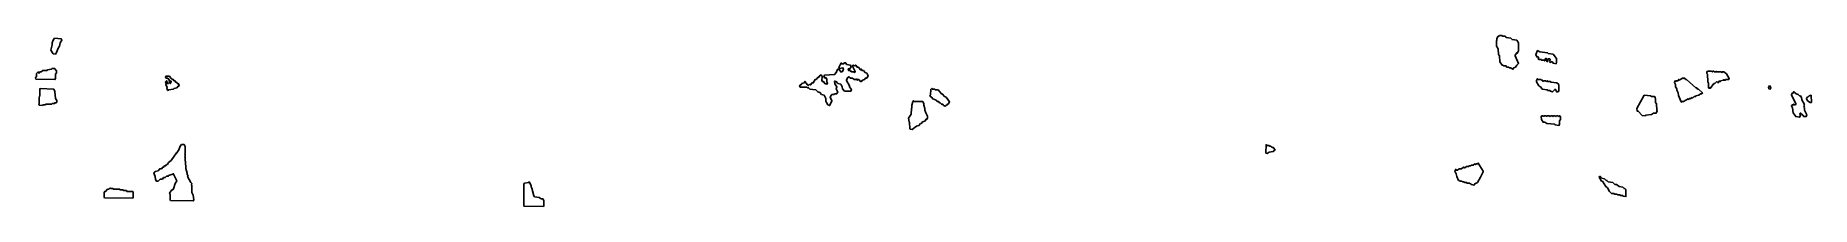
# Model space of a CAD drawing. Header units: millimetres. Extents: x 0 to 7085, y 0 to 682.
import ezdxf

# ---------------------------------------------------------------- set-up
doc = ezdxf.new("R2010")
doc.units = ezdxf.units.MM
doc.layers.add('Y', color=7, linetype='Continuous')

msp = doc.modelspace()

# ---------------------------------------------------------------- linework, layer by layer
at = {"layer": 'Y'}
for points in [[(70, 609.2), (61.7, 623), (66.7, 644.9), (66.7, 653.2), (70, 664.1), (75.9, 671), (102.7, 668.3), (105.2, 664.1), (98.5, 653.1), (95.2, 639.4), (88.5, 628.5), (85.2, 617.5), (79.3, 607.8), (70, 609.2)], [(5879.2, 553.1), (5877.6, 555.8), (5869.2, 555.8), (5865.9, 561.3), (5855.9, 561.3), (5854.2, 564), (5850.9, 564), (5841.7, 576.4), (5840, 601.1), (5836.7, 606.6), (5835, 628.5), (5828.3, 639.4), (5828.3, 661.4), (5830, 664.1), (5830, 669.6), (5835.9, 679.2), (5839.2, 679.2), (5840.9, 682), (5851, 682), (5852.7, 679.2), (5862.7, 679.2), (5867.7, 673.8), (5886, 671), (5891, 665.6), (5909.3, 662.8), (5916.9, 653.2), (5916.9, 620.3), (5910.9, 610.5), (5909.3, 613.2), (5903.5, 603.8), (5903.5, 601.1), (5916.9, 571), (5909.4, 564.1), (5904.3, 555.9), (5897.7, 553.1), (5894.3, 547.6), (5884.2, 553.1), (5879.2, 553.1)], [(3160.9, 405.3), (3155, 414.9), (3153.3, 420.4), (3153.3, 431.3), (3145.9, 443.6), (3135.9, 446.3), (3129.2, 454.5), (3120.9, 457.3), (3112.6, 465.5), (3089.2, 468.2), (3084.2, 473.7), (3079.2, 473.7), (3077.6, 476.4), (3050.9, 476.4), (3048.3, 480.6), (3050.9, 484.8), (3054.2, 484.8), (3057.5, 490.3), (3065.9, 493), (3069.3, 498.6), (3079.3, 484.8), (3082.7, 484.8), (3084.3, 482.2), (3089.3, 487.6), (3092.6, 484.9), (3097.6, 493.1), (3102.6, 493.1), (3110.9, 506.7), (3114.2, 506.7), (3120.9, 515), (3124.2, 515), (3130.9, 523.2), (3136, 523.2), (3138.5, 519), (3136.9, 502.6), (3139.3, 498.5), (3144.3, 498.5), (3149.3, 490.3), (3157.6, 487.6), (3160, 491.6), (3156.7, 497), (3156.7, 508), (3152.6, 514.7), (3149.2, 512), (3145, 519), (3147.6, 523.2), (3187.6, 525.9), (3195, 535.4), (3195, 538.2), (3200.9, 547.8), (3207.7, 545.1), (3212.7, 536.9), (3217.6, 536.9), (3223.3, 546.4), (3220.9, 553.1), (3207.6, 550.3), (3205, 554.6), (3214.3, 572.6), (3216, 569.7), (3224.2, 569.7), (3225.9, 572.5), (3232.7, 572.5), (3236, 567), (3251, 564.2), (3253.6, 557.3), (3247.6, 547.6), (3244.3, 550.3), (3241.9, 546.4), (3244.3, 542.4), (3247.6, 545.1), (3251, 539.6), (3254.3, 539.6), (3256, 536.9), (3266, 536.9), (3267.6, 534.2), (3270, 538.1), (3260, 560), (3262.6, 564.3), (3269.3, 561.5), (3272.6, 564.3), (3277.7, 556), (3282.7, 556), (3291, 545.1), (3294.3, 547.9), (3297.7, 542.3), (3302.7, 542.3), (3309.3, 534.1), (3316, 531.4), (3321.9, 521.7), (3316, 512), (3311, 512), (3307.7, 506.6), (3299.3, 503.8), (3295.9, 498.2), (3294.2, 501), (3290.9, 498.3), (3284.2, 506.5), (3281, 506.5), (3279.3, 503.7), (3275.9, 509.2), (3274.3, 506.5), (3265.9, 506.5), (3259.2, 512), (3250.9, 512), (3244.3, 517.5), (3241, 514.8), (3235.2, 505.3), (3235.2, 502.6), (3246.9, 480.7), (3246.9, 477.9), (3255.2, 467), (3252.7, 460), (3227.6, 460), (3220, 469.6), (3218.3, 477.9), (3212.5, 487.4), (3200.9, 490.1), (3194.2, 498.3), (3190.9, 498.3), (3189.3, 501), (3186.9, 497.1), (3188.5, 494.4), (3188.5, 488.9), (3196.9, 477.9), (3193.6, 469.7), (3200.2, 456), (3196, 449), (3187.7, 449), (3186, 446.3), (3177.6, 446.3), (3174.4, 443.6), (3170.2, 434.1), (3176.9, 423.2), (3176.9, 420.4), (3167.7, 402.5), (3160.9, 405.3)], [(6050.9, 577.7), (6042.6, 575), (6040, 579.2), (6043.3, 584.7), (6040.9, 588.7), (6034.3, 588.7), (6031.9, 584.7), (6033.6, 581.9), (6030.9, 577.6), (6028.3, 581.9), (6030, 584.7), (6025.9, 591.4), (6021.9, 587.4), (6023.6, 584.7), (6021, 580.4), (6017.6, 583.2), (6009.2, 583.2), (6007.6, 586), (5997.6, 586), (5995, 590.2), (5996.7, 592.9), (5994.2, 596.9), (5989.2, 596.9), (5985, 606.6), (5992.6, 621.8), (6001, 616.3), (6032.7, 613.5), (6034.3, 610.8), (6054.3, 608.1), (6068.5, 590.2), (6068.5, 573.7), (6066, 569.5), (6054.2, 572.3), (6050.9, 577.7)], [(1.7, 507.9), (0, 513.5), (3.3, 519), (3.3, 530), (11, 536.9), (14.3, 531.5), (17.6, 536.9), (22.6, 536.9), (29.2, 542.3), (45.9, 542.3), (47.5, 545.1), (64.2, 547.8), (65.9, 550.6), (76, 550.6), (83.5, 540.9), (83.5, 532.6), (80.2, 527.2), (80.2, 510.7), (77.7, 506.5), (1.7, 507.9)], [(526.7, 464.1), (523.3, 472.4), (525, 475.2), (520, 486.1), (521.7, 488.9), (518.3, 497.1), (522.6, 501.3), (525.2, 497.1), (523.6, 494.3), (526, 490.3), (529.2, 490.3), (534.3, 495.9), (537.6, 490.4), (541.7, 497.1), (539.3, 501), (535.9, 495.5), (533.3, 499.8), (535, 502.5), (527.6, 512), (520.9, 512), (518.3, 516.2), (520.9, 520.4), (534.3, 520.4), (539.4, 512.2), (546, 506.7), (549.3, 506.7), (552.7, 501.3), (556, 501.3), (559.3, 495.8), (562.7, 495.8), (566, 490.3), (569.3, 490.3), (573.6, 483.4), (571, 479.2), (567.7, 479.2), (564.3, 473.7), (552.7, 471), (551, 468.2), (531, 465.5), (529.3, 462.7), (526.7, 464.1)], [(6042.6, 462.7), (6032.6, 462.7), (6030.9, 465.5), (6010.9, 468.2), (6005.9, 476.5), (5997.5, 481.9), (5988.3, 497), (5988.3, 502.6), (5992.6, 509.6), (5994.3, 506.7), (6006, 506.7), (6007.7, 504), (6011, 504), (6014.3, 498.6), (6017.6, 501.3), (6024.3, 501.3), (6027.6, 498.6), (6031, 501.3), (6032.7, 498.5), (6044.3, 498.5), (6046, 495.8), (6069.3, 493.1), (6076.9, 486.2), (6076.9, 461.4), (6074.3, 457.3), (6069.2, 457.3), (6062.6, 468.1), (6052.6, 457.2), (6044.2, 460), (6042.6, 462.7)], [(6548.3, 464.2), (6548.3, 469.7), (6543.3, 477.9), (6543.3, 486.1), (6538.3, 494.3), (6540.9, 501.3), (6544.2, 498.6), (6545.9, 501.3), (6552.6, 501.3), (6555.9, 506.8), (6557.6, 504), (6571, 512.3), (6572.6, 509.6), (6574.2, 512.2), (6579.3, 512.2), (6582.7, 506.7), (6586, 506.7), (6624.3, 473.9), (6627.7, 473.9), (6631, 468.4), (6634.3, 468.4), (6650.2, 453.3), (6647.7, 449), (6642.6, 449), (6636, 443.6), (6624.3, 440.8), (6622.7, 438.1), (6617.6, 438.1), (6610.9, 432.6), (6609.2, 435.3), (6602.6, 429.8), (6600.9, 432.6), (6594.2, 427.1), (6592.6, 429.8), (6574.3, 418.9), (6569.3, 418.9), (6567.6, 416.2), (6565, 417.6), (6555, 442.3), (6553.3, 453.2), (6548.3, 464.2)], [(6675, 491.6), (6671.7, 497), (6670, 527.2), (6668.3, 529.9), (6668.3, 535.4), (6670.9, 539.6), (6686, 539.6), (6689.2, 536.9), (6690.9, 539.6), (6696, 539.6), (6697.7, 536.9), (6702.6, 536.9), (6704.3, 539.7), (6706, 536.9), (6726, 536.9), (6727.6, 534.2), (6729.2, 536.9), (6736, 536.9), (6746, 528.6), (6756.9, 510.8), (6754.3, 506.5), (6742.7, 506.5), (6741, 503.8), (6737.6, 503.8), (6735.9, 506.5), (6734.3, 503.8), (6722.7, 501.1), (6721, 498.3), (6717.6, 501), (6712.6, 492.8), (6707.6, 498.3), (6699.3, 490.1), (6696, 490.1), (6680.9, 470.9), (6679.3, 473.6), (6677.6, 470.9), (6675, 475.1), (6675, 491.6)], [(15, 403.9), (13.3, 406.7), (15, 409.5), (15, 436.9), (16.7, 439.6), (16.7, 467), (19.2, 471.2), (72.7, 468.4), (76.9, 458.8), (80.2, 431.4), (85.2, 423.2), (85.2, 417.6), (82.7, 413.5), (77.7, 413.5), (76, 410.7), (66, 410.7), (64.3, 408), (41, 408), (39.3, 405.2), (29.3, 405.2), (27.7, 402.5), (15, 403.9)], [(3622.5, 402.5), (3619.2, 408), (3614.2, 408), (3609.2, 413.5), (3605.9, 413.5), (3602.6, 418.9), (3597.6, 418.9), (3592.5, 424.4), (3579.2, 429.9), (3575.9, 435.4), (3570.9, 438.1), (3568.3, 442.3), (3570, 445.1), (3571.7, 467), (3576, 471.2), (3577.7, 468.4), (3587.7, 468.4), (3589.3, 465.7), (3601, 465.7), (3614.3, 449.2), (3617.7, 449.2), (3626, 438.3), (3632.7, 435.5), (3646.9, 417.7), (3641, 408), (3637.7, 408), (3634.3, 402.5), (3631, 402.5), (3629.3, 399.7), (3622.5, 402.5)], [(6417.6, 443.8), (6444.3, 441), (6446, 438.3), (6459.3, 438.3), (6461.9, 434.1), (6463.5, 428.6), (6463.5, 415), (6466.9, 409.5), (6468.5, 384.8), (6470.2, 382.1), (6466, 372.4), (6454.3, 372.4), (6447.6, 366.9), (6424.3, 364.2), (6422.7, 361.4), (6410.1, 362.8), (6394.2, 380.6), (6389.2, 380.6), (6388.3, 390.3), (6417.6, 443.8)], [(6917.6, 482.2), (6923.6, 475.2), (6921, 468.2), (6915, 469.6), (6913.3, 475.2), (6917.6, 482.2)], [(7007.6, 405.4), (7012.6, 405.4), (7014.3, 408.3), (7016, 405.4), (7020.9, 405.4), (7023.3, 409.5), (7005, 445), (7007.5, 452), (7010.9, 452), (7014.2, 457.5), (7024.3, 449.2), (7032.7, 446.5), (7037.7, 441), (7041, 441), (7045.2, 434.1), (7046.9, 425.9), (7056.9, 406.7), (7055.2, 404), (7056.9, 401.2), (7055.2, 395.8), (7056.9, 393), (7056.9, 384.8), (7066.9, 365.6), (7064.3, 358.7), (7054.2, 358.7), (7050.9, 364.2), (7041, 372.3), (7038.6, 368.4), (7041.9, 362.9), (7037.7, 355.9), (7022.6, 358.7), (7011.7, 373.8), (7010, 393), (7005, 401.2), (7007.6, 405.4)], [(7070.9, 435.6), (7075.9, 441), (7084.4, 443.8), (7085.2, 414.8), (7080.1, 414.8), (7069.2, 421.7), (7065, 431.4), (7067.6, 435.6), (7070.9, 435.6)], [(3490, 308), (3488.3, 310.8), (3486.7, 335.5), (3485, 338.2), (3483.3, 352), (3493.3, 368.4), (3495, 390.3), (3496.7, 393), (3496.7, 404), (3500, 417.7), (3502.6, 421.9), (3506, 419.1), (3539.3, 419.1), (3543.5, 409.5), (3543.5, 404), (3548.5, 390.3), (3548.5, 384.8), (3551.9, 373.9), (3558.5, 360.2), (3558.5, 351.9), (3556, 347.7), (3552.7, 347.7), (3549.3, 342.3), (3537.7, 336.8), (3534.3, 331.3), (3531, 331.3), (3524.3, 323.1), (3514.3, 320.4), (3497.6, 306.7), (3490, 308)], [(6060.9, 328.6), (6029.2, 331.3), (6020.9, 336.8), (6014.2, 336.8), (6008.3, 346.4), (6006.7, 357.4), (6009.2, 361.6), (6014.3, 361.6), (6015.9, 359), (6017.6, 361.6), (6027.7, 361.6), (6029.3, 359), (6030.9, 361.6), (6039.3, 361.6), (6042.6, 358.9), (6044.2, 361.6), (6051, 361.6), (6054.2, 358.9), (6055.9, 361.6), (6062.6, 361.6), (6065.9, 358.9), (6067.6, 361.6), (6074.3, 361.6), (6077.6, 358.9), (6081, 361.7), (6083.5, 357.5), (6083.5, 346.4), (6080.2, 341), (6080.2, 327.3), (6077.7, 323.1), (6062.5, 325.8), (6060.9, 328.6)], [(538.4, 23.3), (536.7, 26.1), (536.7, 48), (535, 53.5), (544.2, 65.9), (547.6, 65.9), (550, 70), (556.7, 91.9), (563.3, 102.8), (549.3, 131.3), (547.7, 128.7), (531, 123.2), (529.3, 120.5), (522.7, 120.5), (517.7, 115), (511, 115), (506, 109.5), (497.6, 109.5), (489.3, 101.3), (482.6, 101.3), (478.3, 108.2), (476.7, 119.2), (471.7, 132.9), (477.6, 139.8), (489.2, 142.6), (495.9, 150.8), (502.6, 150.8), (507.6, 156.3), (510.9, 156.3), (514.2, 161.7), (519.2, 161.7), (522.6, 167.2), (525.9, 167.2), (530.9, 175.4), (540.9, 183.6), (562.6, 213.8), (564.2, 213.8), (571.7, 226), (577.5, 241.1), (582.6, 246.6), (592.7, 246.6), (596.9, 239.7), (596.9, 212.3), (595.2, 209.6), (596.9, 206.9), (596.9, 201.3), (595.2, 198.6), (596.9, 195.9), (596.9, 182.2), (598.5, 179.5), (600.2, 152.1), (605.2, 132.9), (605.2, 127.5), (608.6, 121.9), (606.9, 119.2), (619.4, 96), (623.6, 91.9), (621.9, 86.4), (623.5, 83.6), (623.5, 56.3), (628.5, 45.3), (631.9, 26.1), (629.3, 21.9), (538.4, 23.3)], [(4908.3, 212.2), (4909.2, 246.7), (4912.6, 243.9), (4921, 243.9), (4922.7, 241.2), (4927.6, 241.2), (4934.3, 235.7), (4937.7, 235.7), (4945.2, 226), (4937.7, 219.1), (4921, 216.3), (4914.3, 210.8), (4908.3, 212.2)], [(5720.9, 93.1), (5710.9, 93.1), (5709.2, 95.8), (5700.9, 95.8), (5699.2, 98.6), (5692.6, 98.6), (5690.9, 101.3), (5682.6, 101.3), (5680.9, 104), (5677.5, 104), (5670, 119.2), (5668.3, 130.1), (5661.7, 141.1), (5665.9, 148.2), (5667.7, 145.3), (5672.6, 145.3), (5679.2, 150.8), (5689.2, 150.8), (5697.6, 156.3), (5702.6, 153.6), (5709.2, 159), (5717.6, 159), (5719.2, 161.7), (5725.9, 161.7), (5727.6, 164.5), (5735.9, 164.5), (5742.6, 170), (5745.9, 167.3), (5747.6, 170), (5754.2, 170), (5755.9, 172.8), (5775.2, 141.1), (5775.2, 138.4), (5765.2, 116.4), (5752.7, 95.9), (5742.7, 90.4), (5739.3, 84.9), (5729.2, 87.6), (5720.9, 93.1)], [(275.1, 34.2), (273.3, 37), (273.3, 56.3), (275.9, 60.4), (279.2, 60.4), (287.6, 68.7), (292.6, 68.7), (297.6, 74.2), (299.3, 71.4), (309.3, 71.4), (311, 68.7), (336, 68.7), (337.7, 65.9), (349.3, 65.9), (351, 63.2), (362.7, 63.2), (364.3, 60.4), (387.7, 60.4), (390.2, 56.3), (390.2, 37), (387.7, 32.9), (275.1, 34.2)], [(1948.3, 1.4), (1948.3, 89.1), (1950.9, 93.3), (1967.5, 96), (1969.3, 98.9), (1976.9, 83.6), (1976.9, 78.2), (1980.2, 72.7), (1988.5, 42.6), (1991, 38.5), (2009.3, 35.8), (2017.6, 30.3), (2024.3, 30.3), (2028.5, 23.4), (2028.5, 4.2), (2026, 0), (1948.3, 1.4)], [(6332.6, 43.8), (6322.6, 43.8), (6320.9, 46.5), (6310.9, 46.5), (6309.2, 49.3), (6299.2, 49.3), (6297.6, 52), (6287.6, 52), (6279.2, 60.3), (6270.9, 74), (6264.2, 79.4), (6250.9, 101.3), (6247.6, 101.3), (6238.3, 116.5), (6240.9, 120.8), (6247.7, 112.5), (6259.3, 109.7), (6266, 104.2), (6269.3, 104.2), (6274.3, 98.8), (6292.7, 96), (6301, 87.8), (6307.6, 87.8), (6317.7, 79.6), (6332.7, 76.9), (6337.7, 71.4), (6341, 71.4), (6345.2, 67.2), (6345.2, 39.7), (6334.2, 41.1), (6332.6, 43.8)]]:
    msp.add_lwpolyline(points, close=True, dxfattribs=at)

doc.saveas('drawing.dxf')
